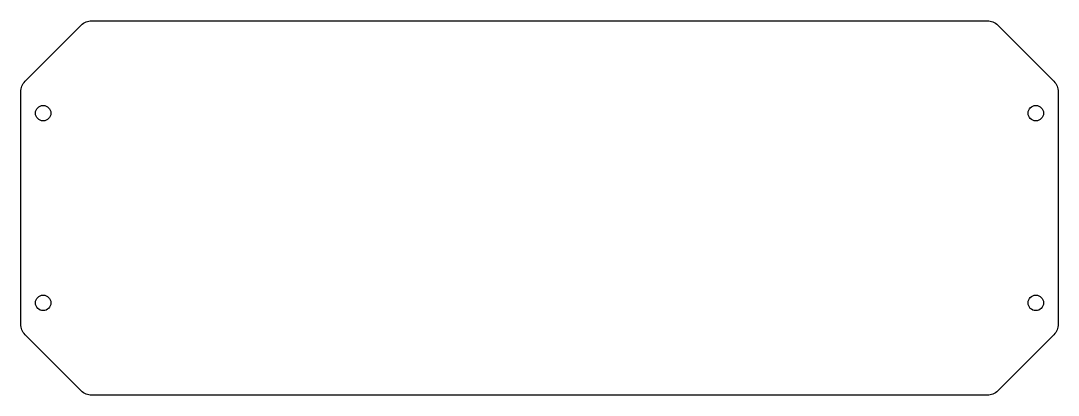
# Model space of a CAD drawing. Header units: millimetres. Extents: x 0 to 208, y 0 to 75.
import ezdxf

# ---------------------------------------------------------------- set-up
doc = ezdxf.new("R2010")
doc.units = ezdxf.units.MM
doc.layers.get('0').update_dxf_attribs({"linetype": 'CONTINUOUS'})

msp = doc.modelspace()

# ---------------------------------------------------------------- linework, layer by layer
msp.add_lwpolyline([(11.84, 74.01, -0.198912), (13.96, 74.88), (193.48, 74.88, -0.198912), (195.6, 74.01), (206.84, 62.76, -0.198912), (207.72, 60.64), (207.72, 14.13, -0.198912), (206.84, 12.01), (195.6, 0.76, -0.198912), (193.48, -0.12), (13.96, -0.12, -0.198912), (11.84, 0.76), (0.6, 12.01, -0.198912), (-0.28, 14.13), (-0.28, 60.64, -0.198912), (0.6, 62.76)], format="xyb", close=True)
for centre in [(4.22, 56.38), (203.22, 56.38), (4.22, 18.38), (203.22, 18.38)]:
    msp.add_circle(centre, 1.55)

doc.saveas('drawing.dxf')
